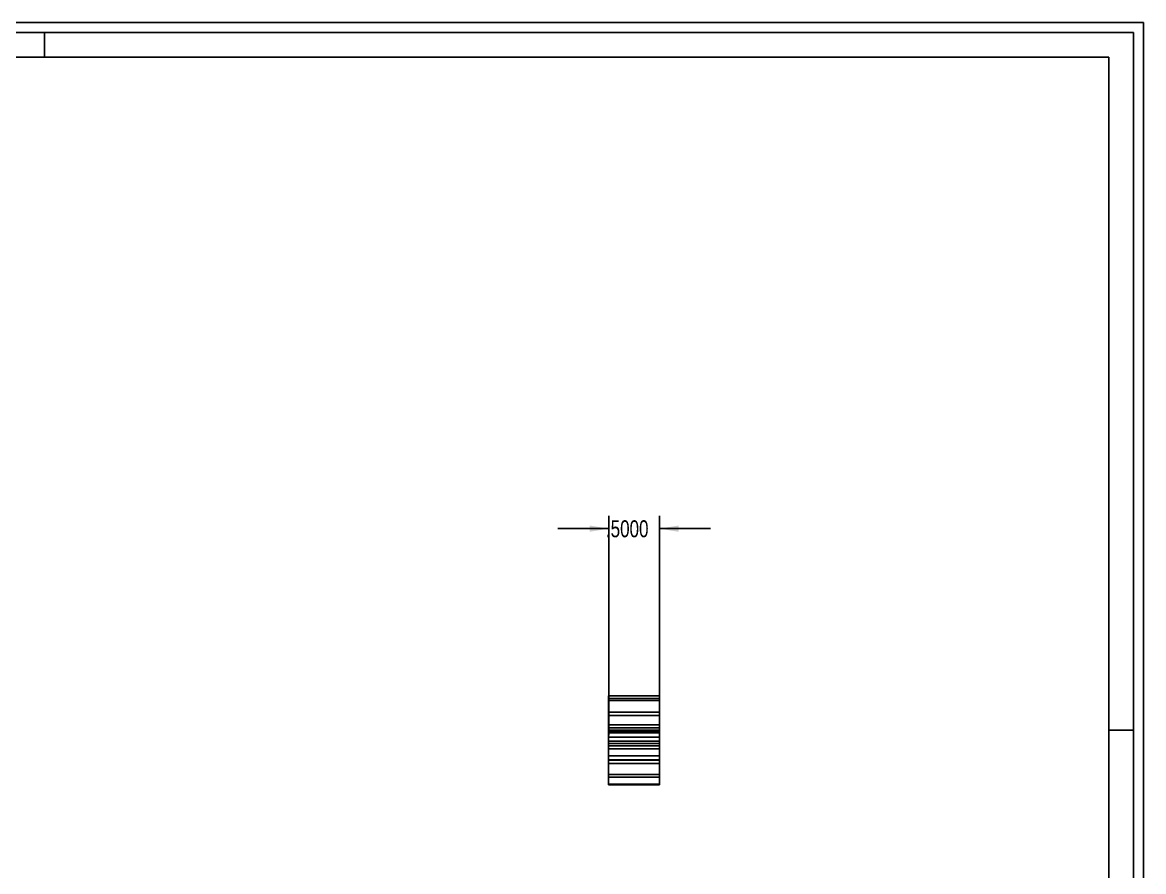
# Model space of a CAD drawing. Extents: x 0.2 to 21.8, y 0.2 to 16.8.
# Drawn here: x 10.76 to 21.77, y 8.5 to 16.85 of the extents above; entities that cross this region are included whole.
import ezdxf

# ---------------------------------------------------------------- set-up
doc = ezdxf.new("R2010")
doc.units = 0
doc.header["$MEASUREMENT"] = 0
doc.layers.get('0').update_dxf_attribs({"linetype": 'CONTINUOUS'})
doc.layers.add('TITLEBLOCK', color=250, linetype='CONTINUOUS')
doc.styles.add('SLDTEXTSTYLE0', font='TXT', dxfattribs={"width": 0.75})
doc.dimstyles.new('SLDDIMSTYLE0', dxfattribs={"dimtxt": 0.166667, "dimasz": 0.1875, "dimexe": 0, "dimexo": 0.0625, "dimgap": 0.041667, "dimtad": 0, "dimtih": 1, "dimtoh": 1, "dimdec": 4, "dimrnd": 1e-09, "dimzin": 4, "dimtxsty": 'SLDTEXTSTYLE0', "dimsah": 1, "dimcen": 0.09, "dimazin": 3, "dimtfac": 1, "dimtdec": 3, "dimtmove": 0, "dimatfit": 3, "dimtolj": 1, "dimtzin": 12})

# ---------------------------------------------------------------- blocks, each defined once
blk = doc.blocks.new('_D')
at = {"color": 7, "linetype": 'CONTINUOUS'}
for p, q in [((16.517, 9.84), (16.517, 11.996)), ((17.017, 9.84), (17.017, 11.996)), ((16.517, 11.871), (16.017, 11.871)), ((17.017, 11.871), (17.517, 11.871))]:
    blk.add_line(p, q, dxfattribs=at)
for points in [[(16.517, 11.871), (16.329, 11.902), (16.329, 11.84)], [(17.017, 11.871), (17.204, 11.84), (17.204, 11.902)]]:
    blk.add_solid(points, dxfattribs=at)
at = {"color": 7, "linetype": 'CONTINUOUS', "insert": (16.49, 11.953), "char_height": 0.1667, "attachment_point": 1, "style": 'SLDTEXTSTYLE0'}
blk.add_mtext('.5000', dxfattribs=at)

msp = doc.modelspace()

# ---------------------------------------------------------------- linework, layer by layer
at = {"color": 7, "linetype": 'CONTINUOUS'}
for p, q in [((17.01651, 10.22678), (16.51651, 10.22678)), ((16.51651, 10.22678), (16.51651, 10.20011)), ((16.51651, 10.20011), (17.01651, 10.20011)), ((16.51651, 10.18316), (16.51651, 10.20011)), ((17.01651, 10.18316), (16.51651, 10.18316)), ((16.51651, 10.18316), (16.51651, 10.06863)), ((17.01651, 10.20011), (17.01651, 10.22678)), ((17.01651, 10.18316), (17.01651, 10.20011)), ((17.01651, 10.06863), (17.01651, 10.18316)), ((16.51651, 10.06863), (17.01651, 10.06863)), ((16.51651, 10.03428), (16.51651, 10.06863)), ((17.01651, 10.03428), (16.51651, 10.03428)), ((16.51651, 10.03428), (16.51651, 9.94364)), ((17.01651, 10.03428), (17.01651, 10.06863)), ((17.01651, 9.94364), (17.01651, 10.03428)), ((16.51651, 9.94364), (17.01651, 9.94364)), ((16.51651, 9.94364), (16.51651, 9.91142)), ((17.01651, 9.94364), (17.01651, 9.91142)), ((16.51651, 9.91142), (17.01651, 9.91142)), ((16.51651, 9.91142), (16.51651, 9.88938)), ((16.51651, 9.88938), (17.01651, 9.88938)), ((16.51651, 9.88938), (16.51651, 9.88171)), ((17.01651, 9.88171), (16.51651, 9.88171)), ((16.51651, 9.88171), (16.51651, 9.86258)), ((16.51651, 9.86258), (17.01651, 9.86258)), ((16.51651, 9.82002), (16.51651, 9.86258)), ((17.01651, 9.82002), (16.51651, 9.82002)), ((16.51651, 9.82002), (16.51651, 9.78043)), ((17.01651, 9.91142), (17.01651, 9.88938)), ((17.01651, 9.88938), (17.01651, 9.88171)), ((17.01651, 9.88171), (17.01651, 9.86258)), ((17.01651, 9.82002), (17.01651, 9.86258)), ((17.01651, 9.78043), (17.01651, 9.82002)), ((16.51651, 9.78043), (17.01651, 9.78043)), ((16.51651, 9.78043), (16.51651, 9.75906)), ((16.51651, 9.75906), (17.01651, 9.75906)), ((16.51651, 9.75906), (16.51651, 9.73559)), ((16.51651, 9.73559), (17.01651, 9.73559)), ((16.51651, 9.73559), (16.51651, 9.70703)), ((16.51651, 9.70703), (17.01651, 9.70703)), ((16.51651, 9.70703), (16.51651, 9.63715)), ((17.01651, 9.78043), (17.01651, 9.75906)), ((17.01651, 9.75906), (17.01651, 9.73559)), ((17.01651, 9.73559), (17.01651, 9.70703)), ((17.01651, 9.70703), (17.01651, 9.63715)), ((16.51651, 9.63715), (17.01651, 9.63715)), ((16.51651, 9.59779), (16.51651, 9.63715)), ((17.01651, 9.59779), (16.51651, 9.59779)), ((16.51651, 9.59779), (16.51651, 9.5941)), ((16.51651, 9.5941), (17.01651, 9.5941)), ((16.51651, 9.5941), (16.51651, 9.56215)), ((17.01651, 9.59779), (17.01651, 9.63715)), ((17.01651, 9.5941), (17.01651, 9.59779)), ((17.01651, 9.5941), (17.01651, 9.56215)), ((16.51651, 9.56215), (17.01651, 9.56215)), ((16.51651, 9.56215), (16.51651, 9.45275)), ((17.01651, 9.56215), (17.01651, 9.45275)), ((16.51651, 9.45275), (17.01651, 9.45275)), ((16.51651, 9.42714), (16.51651, 9.45275)), ((17.01651, 9.42714), (16.51651, 9.42714)), ((16.51651, 9.42714), (16.51651, 9.3588)), ((17.01651, 9.42714), (17.01651, 9.45275)), ((17.01651, 9.42714), (17.01651, 9.3588)), ((16.51651, 9.3588), (17.01651, 9.3588)), ((16.51651, 9.3538), (16.51651, 9.3588)), ((17.01651, 9.3538), (16.51651, 9.3538)), ((17.01651, 9.3538), (17.01651, 9.3588))]:
    msp.add_line(p, q, dxfattribs=at)
at = {"layer": 'TITLEBLOCK'}
for p, q in [((0.22727, 16.84711), (21.77273, 16.84711)), ((0.32727, 16.74711), (21.67273, 16.74711)), ((10.97215, 16.50455), (10.97215, 16.74711)), ((21.67273, 16.74711), (21.67273, 0.25289)), ((21.77273, 16.84711), (21.77273, 0.15289)), ((0.56983, 16.50455), (21.43017, 16.50455)), ((21.43017, 16.50455), (21.43017, 0.49545)), ((21.43017, 9.88862), (21.67273, 9.88862))]:
    msp.add_line(p, q, dxfattribs=at)

# ---------------------------------------------------------------- dimensions: what is measured, and where the dimension line sits
at = {"color": 7, "linetype": 'CONTINUOUS'}
dim = msp.add_linear_dim(base=(16.51651, 11.87092), p1=(17.01651, 9.79029), p2=(16.51651, 9.79029), dimstyle='SLDDIMSTYLE0', dxfattribs=at)
dim.commit()
dim.dimension.update_dxf_attribs({"geometry": '_D', "text_midpoint": (16.76651, 11.87092), "dimtype": 160})

doc.saveas('drawing.dxf')
